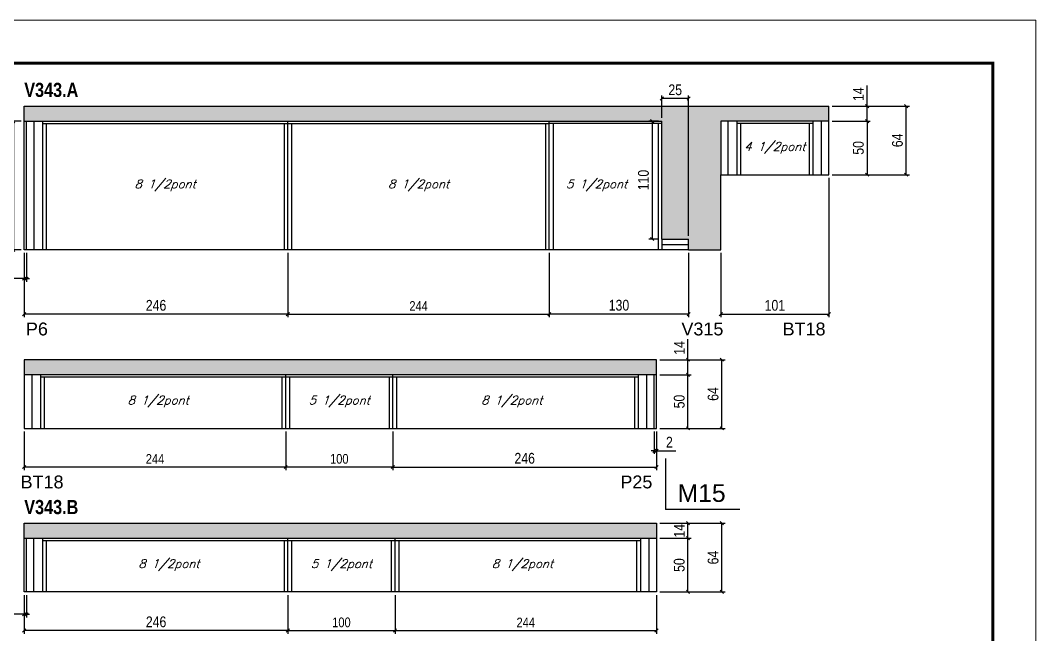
# Model space of a CAD drawing. Extents: x 2603 to 22413, y 1253 to 30260.
# Drawn here: x 15290 to 16238, y 21256 to 21829 of the extents above; entities that cross this region are included whole.
import ezdxf

# ---------------------------------------------------------------- set-up
doc = ezdxf.new("R2010")
doc.units = 0
doc.linetypes.add('DASHED', pattern=[0.75, 0.5, -0.25])
for name, color, linetype in [('5', 5, 'Continuous'), ('COTA', 241, 'Continuous'), ('NOMENCLATURA', 7, 'Continuous'), ('Painéis', 200, 'Continuous'), ('SARR_2.2x10', 60, 'Continuous'), ('SARR_2.2x7', 40, 'Continuous'), ('SARR_3.5x7', 81, 'Continuous'), ('texto', 7, 'Continuous')]:
    doc.layers.add(name, color=color, linetype=linetype)
doc.layers.add('Folhas', color=255, linetype='Continuous', lineweight=9)
doc.layers.add('SARRAFO DE PRESSAO', color=251, linetype='DASHED', lineweight=9)
doc.styles.add('COTA TECNICA', font='techl___.ttf', dxfattribs={"height": 10})
doc.styles.add('COTA TECNICA-50', font='techl___.ttf', dxfattribs={"height": 9})
doc.styles.add('Romans', font='romans.shx')
doc.styles.get("Standard").update_dxf_attribs({"font": 'arial.ttf'})
doc.styles.add('TECNICA', font='techb___.ttf', dxfattribs={"height": 10})
doc.dimstyles.new('COTA PAINEL-50', dxfattribs={"dimtxt": 9, "dimasz": 3, "dimexe": 3, "dimexo": 3, "dimgap": 3, "dimtad": 1, "dimdec": 1, "dimzin": 12, "dimdsep": 46, "dimtxsty": 'COTA TECNICA-50', "dimblk1": 'OBLIQUE', "dimblk2": 'OBLIQUE', "dimsah": 1, "dimcen": 0.9, "dimclrd": 4, "dimclre": 4, "dimclrt": 240, "dimadec": 1, "dimazin": 3, "dimtfac": 1, "dimtdec": 1, "dimtmove": 0, "dimatfit": 3, "dimfxl": 1, "dimtolj": 1, "dimtzin": 12, "dimarcsym": 0})
doc.dimstyles.new('PAINEL', dxfattribs={"dimtxt": 10, "dimasz": 3, "dimexe": 3, "dimexo": 3, "dimgap": 3, "dimtad": 1, "dimdec": 1, "dimzin": 12, "dimdsep": 46, "dimtxsty": 'COTA TECNICA', "dimblk1": 'OBLIQUE', "dimblk2": 'OBLIQUE', "dimsah": 1, "dimcen": 0.9, "dimclrd": 4, "dimclre": 4, "dimclrt": 240, "dimadec": 1, "dimazin": 3, "dimtfac": 1, "dimtdec": 1, "dimtmove": 0, "dimatfit": 3, "dimfxl": 1, "dimtolj": 1, "dimtzin": 12, "dimarcsym": 0})

# ---------------------------------------------------------------- blocks, each defined once
blk = doc.blocks.new('9999999999')
at = {"layer": 'Folhas'}
blk.add_lwpolyline([(98138.98, 34190.21), (99623.98, 34190.21), (99623.98, 35240.21), (98138.98, 35240.21)], close=True, dxfattribs=at)
at = {"layer": 'Folhas', "color": 30, "const_width": 3}
blk.add_lwpolyline([(98213.98, 34230.21), (99583.98, 34230.21), (99583.98, 35200.21), (98213.98, 35200.21)], close=True, dxfattribs=at)
blk = doc.blocks.new('_Oblique')
at = {"color": 0, "linetype": 'ByBlock', "lineweight": -2}
blk.add_line((-0.5, -0.5), (0.5, 0.5), dxfattribs=at)
blk = doc.blocks.new('*D61')
at = {"layer": 'COTA', "color": 4, "linetype": 'ByBlock', "lineweight": -2, "transparency": 16777216}
for p, q in [((15539.97, 21612.18), (15539.97, 21552.18)), ((15783.97, 21612.18), (15783.97, 21552.18)), ((15539.97, 21555.18), (15783.97, 21555.18))]:
    blk.add_line(p, q, dxfattribs=at)
at = {"layer": 'Defpoints', "color": 0, "linetype": 'ByBlock', "transparency": 16777216}
for p in [(15539.97, 21615.18), (15783.97, 21615.18), (15783.97, 21555.18)]:
    blk.add_point(p, dxfattribs=at)
at = {"layer": 'COTA', "color": 4, "linetype": 'ByBlock', "lineweight": -2, "transparency": 16777216, "xscale": 3, "yscale": 3, "zscale": 3, "rotation": 180}
blk.add_blockref('_Oblique', (15539.97, 21555.18), dxfattribs=at)
at = {"layer": 'COTA', "color": 4, "linetype": 'ByBlock', "lineweight": -2, "transparency": 16777216, "xscale": 3, "yscale": 3, "zscale": 3}
blk.add_blockref('_Oblique', (15783.97, 21555.18), dxfattribs=at)
at = {"layer": 'COTA', "color": 240, "linetype": 'ByBlock', "transparency": 16777216, "insert": (15661.97, 21562.74), "char_height": 9, "attachment_point": 5, "style": 'COTA TECNICA-50'}
blk.add_mtext('\\A1;244', dxfattribs=at)
blk = doc.blocks.new('*D782')
at = {"layer": 'COTA', "color": 4, "linetype": 'ByBlock', "lineweight": -2, "transparency": 16777216}
for p, q in [((15293.97, 21612.18), (15293.97, 21552.18)), ((15539.97, 21612.18), (15539.97, 21552.18)), ((15539.97, 21555.18), (15293.97, 21555.18))]:
    blk.add_line(p, q, dxfattribs=at)
at = {"layer": 'Defpoints', "color": 0, "linetype": 'ByBlock', "transparency": 16777216}
for p in [(15293.97, 21615.18), (15539.97, 21615.18), (15293.97, 21555.18)]:
    blk.add_point(p, dxfattribs=at)
at = {"layer": 'COTA', "color": 4, "linetype": 'ByBlock', "lineweight": -2, "transparency": 16777216, "xscale": 3, "yscale": 3, "zscale": 3, "rotation": 180}
blk.add_blockref('_Oblique', (15293.97, 21555.18), dxfattribs=at)
at = {"layer": 'COTA', "color": 4, "linetype": 'ByBlock', "lineweight": -2, "transparency": 16777216, "xscale": 3, "yscale": 3, "zscale": 3}
blk.add_blockref('_Oblique', (15539.97, 21555.18), dxfattribs=at)
at = {"layer": 'COTA', "color": 240, "linetype": 'ByBlock', "transparency": 16777216, "insert": (15416.97, 21563.28), "char_height": 10, "attachment_point": 5, "style": 'COTA TECNICA'}
blk.add_mtext('\\A1;246', dxfattribs=at)
blk = doc.blocks.new('*D783')
at = {"layer": 'COTA', "color": 4, "linetype": 'ByBlock', "lineweight": -2, "transparency": 16777216}
for p, q in [((15293.97, 21612.18), (15293.97, 21585.25)), ((15295.97, 21612.18), (15295.97, 21585.25)), ((15293.97, 21588.25), (15275.86, 21588.25)), ((15295.97, 21588.25), (15293.97, 21588.25)), ((15295.97, 21588.25), (15298.97, 21588.25))]:
    blk.add_line(p, q, dxfattribs=at)
at = {"layer": 'Defpoints', "color": 0, "linetype": 'ByBlock', "transparency": 16777216}
for p in [(15293.97, 21615.18), (15295.97, 21615.18), (15293.97, 21588.25)]:
    blk.add_point(p, dxfattribs=at)
at = {"layer": 'COTA', "color": 4, "linetype": 'ByBlock', "lineweight": -2, "transparency": 16777216, "xscale": 3, "yscale": 3, "zscale": 3}
blk.add_blockref('_Oblique', (15293.97, 21588.25), dxfattribs=at)
at = {"layer": 'COTA', "color": 4, "linetype": 'ByBlock', "lineweight": -2, "transparency": 16777216, "xscale": 3, "yscale": 3, "zscale": 3, "rotation": 180}
blk.add_blockref('_Oblique', (15295.97, 21588.25), dxfattribs=at)
at = {"layer": 'COTA', "color": 240, "linetype": 'ByBlock', "transparency": 16777216, "insert": (15281.92, 21596.25), "char_height": 10, "attachment_point": 5, "style": 'COTA TECNICA'}
blk.add_mtext('\\A1;2', dxfattribs=at)
blk = doc.blocks.new('*D784')
at = {"layer": 'COTA', "color": 4, "linetype": 'ByBlock', "lineweight": -2, "transparency": 16777216}
for p, q in [((15290.97, 21735.18), (15280.79, 21735.18)), ((15283.79, 21735.18), (15283.79, 21615.18)), ((15290.97, 21615.18), (15280.79, 21615.18))]:
    blk.add_line(p, q, dxfattribs=at)
at = {"layer": 'Defpoints', "color": 0, "linetype": 'ByBlock', "transparency": 16777216}
for p in [(15293.97, 21735.18), (15283.79, 21615.18), (15293.97, 21615.18)]:
    blk.add_point(p, dxfattribs=at)
at = {"layer": 'COTA', "color": 4, "linetype": 'ByBlock', "lineweight": -2, "transparency": 16777216, "xscale": 3, "yscale": 3, "zscale": 3}
for p, rotation in [((15283.79, 21735.18), 90), ((15283.79, 21615.18), 270)]:
    blk.add_blockref('_Oblique', p, dxfattribs=dict(at, rotation=rotation))
at = {"layer": 'COTA', "color": 240, "linetype": 'ByBlock', "transparency": 16777216, "insert": (15275.69, 21675.18), "char_height": 10, "attachment_point": 5, "rotation": 90, "style": 'COTA TECNICA'}
blk.add_mtext('\\A1;120', dxfattribs=at)
blk = doc.blocks.new('*D62')
at = {"layer": 'COTA', "color": 4, "linetype": 'ByBlock', "lineweight": -2, "transparency": 16777216}
for p, q in [((15783.97, 21612.18), (15783.97, 21552.18)), ((15913.97, 21612.18), (15913.97, 21552.18)), ((15913.97, 21555.18), (15783.97, 21555.18))]:
    blk.add_line(p, q, dxfattribs=at)
at = {"layer": 'Defpoints', "color": 0, "linetype": 'ByBlock', "transparency": 16777216}
for p in [(15783.97, 21615.18), (15913.97, 21615.18), (15783.97, 21555.18)]:
    blk.add_point(p, dxfattribs=at)
at = {"layer": 'COTA', "color": 4, "linetype": 'ByBlock', "lineweight": -2, "transparency": 16777216, "xscale": 3, "yscale": 3, "zscale": 3, "rotation": 180}
blk.add_blockref('_Oblique', (15783.97, 21555.18), dxfattribs=at)
at = {"layer": 'COTA', "color": 4, "linetype": 'ByBlock', "lineweight": -2, "transparency": 16777216, "xscale": 3, "yscale": 3, "zscale": 3}
blk.add_blockref('_Oblique', (15913.97, 21555.18), dxfattribs=at)
at = {"layer": 'COTA', "color": 240, "linetype": 'ByBlock', "transparency": 16777216, "insert": (15848.97, 21563.4), "char_height": 10, "attachment_point": 5, "style": 'COTA TECNICA'}
blk.add_mtext('\\A1;130', dxfattribs=at)
blk = doc.blocks.new('*D63')
at = {"layer": 'COTA', "color": 4, "linetype": 'ByBlock', "lineweight": -2, "transparency": 16777216}
for p, q in [((15888.97, 21738.18), (15888.97, 21759.19)), ((15913.97, 21628.18), (15913.97, 21759.19)), ((15913.97, 21756.19), (15888.97, 21756.19))]:
    blk.add_line(p, q, dxfattribs=at)
at = {"layer": 'Defpoints', "color": 0, "linetype": 'ByBlock', "transparency": 16777216}
for p in [(15888.97, 21756.19), (15888.97, 21735.18), (15913.97, 21625.18)]:
    blk.add_point(p, dxfattribs=at)
at = {"layer": 'COTA', "color": 4, "linetype": 'ByBlock', "lineweight": -2, "transparency": 16777216, "xscale": 3, "yscale": 3, "zscale": 3, "rotation": 180}
blk.add_blockref('_Oblique', (15888.97, 21756.19), dxfattribs=at)
at = {"layer": 'COTA', "color": 4, "linetype": 'ByBlock', "lineweight": -2, "transparency": 16777216, "xscale": 3, "yscale": 3, "zscale": 3}
blk.add_blockref('_Oblique', (15913.97, 21756.19), dxfattribs=at)
at = {"layer": 'COTA', "color": 240, "linetype": 'ByBlock', "transparency": 16777216, "insert": (15901.47, 21764.3), "char_height": 10, "attachment_point": 5, "style": 'COTA TECNICA'}
blk.add_mtext('\\A1;25', dxfattribs=at)
blk = doc.blocks.new('*D785')
at = {"layer": 'COTA', "color": 4, "linetype": 'ByBlock', "lineweight": -2, "transparency": 16777216}
for p, q in [((16044.97, 21682.18), (16044.97, 21552.18)), ((15943.97, 21612.18), (15943.97, 21552.18)), ((15943.97, 21555.18), (16044.97, 21555.18))]:
    blk.add_line(p, q, dxfattribs=at)
at = {"layer": 'Defpoints', "color": 0, "linetype": 'ByBlock', "transparency": 16777216}
for p in [(16044.97, 21685.18), (15943.97, 21615.18), (16044.97, 21555.18)]:
    blk.add_point(p, dxfattribs=at)
at = {"layer": 'COTA', "color": 4, "linetype": 'ByBlock', "lineweight": -2, "transparency": 16777216, "xscale": 3, "yscale": 3, "zscale": 3, "rotation": 180}
blk.add_blockref('_Oblique', (15943.97, 21555.18), dxfattribs=at)
at = {"layer": 'COTA', "color": 4, "linetype": 'ByBlock', "lineweight": -2, "transparency": 16777216, "xscale": 3, "yscale": 3, "zscale": 3}
blk.add_blockref('_Oblique', (16044.97, 21555.18), dxfattribs=at)
at = {"layer": 'COTA', "color": 240, "linetype": 'ByBlock', "transparency": 16777216, "insert": (15994.47, 21563.28), "char_height": 10, "attachment_point": 5, "style": 'COTA TECNICA'}
blk.add_mtext('\\A1;101', dxfattribs=at)
blk = doc.blocks.new('*D786')
at = {"layer": 'COTA', "color": 4, "linetype": 'ByBlock', "lineweight": -2, "transparency": 16777216}
for p, q in [((15885.97, 21735.18), (15876.95, 21735.18)), ((15879.95, 21735.18), (15879.95, 21625.18)), ((15885.97, 21625.18), (15876.95, 21625.18))]:
    blk.add_line(p, q, dxfattribs=at)
at = {"layer": 'Defpoints', "color": 0, "linetype": 'ByBlock', "transparency": 16777216}
for p in [(15888.97, 21735.18), (15879.95, 21625.18), (15888.97, 21625.18)]:
    blk.add_point(p, dxfattribs=at)
at = {"layer": 'COTA', "color": 4, "linetype": 'ByBlock', "lineweight": -2, "transparency": 16777216, "xscale": 3, "yscale": 3, "zscale": 3}
for p, rotation in [((15879.95, 21735.18), 90), ((15879.95, 21625.18), 270)]:
    blk.add_blockref('_Oblique', p, dxfattribs=dict(at, rotation=rotation))
at = {"layer": 'COTA', "color": 240, "linetype": 'ByBlock', "transparency": 16777216, "insert": (15871.85, 21680.18), "char_height": 10, "attachment_point": 5, "rotation": 90, "style": 'COTA TECNICA'}
blk.add_mtext('\\A1;110', dxfattribs=at)
blk = doc.blocks.new('*D787')
at = {"layer": 'COTA', "color": 4, "linetype": 'ByBlock', "lineweight": -2, "transparency": 16777216}
for p, q in [((16047.97, 21735.18), (16083.54, 21735.18)), ((16080.54, 21735.18), (16080.54, 21685.18)), ((16047.97, 21685.18), (16083.54, 21685.18))]:
    blk.add_line(p, q, dxfattribs=at)
at = {"layer": 'Defpoints', "color": 0, "linetype": 'ByBlock', "transparency": 16777216}
for p in [(16044.97, 21735.18), (16044.97, 21685.18), (16080.54, 21685.18)]:
    blk.add_point(p, dxfattribs=at)
at = {"layer": 'COTA', "color": 4, "linetype": 'ByBlock', "lineweight": -2, "transparency": 16777216, "xscale": 3, "yscale": 3, "zscale": 3}
for p, rotation in [((16080.54, 21735.18), 90), ((16080.54, 21685.18), 270)]:
    blk.add_blockref('_Oblique', p, dxfattribs=dict(at, rotation=rotation))
at = {"layer": 'COTA', "color": 240, "linetype": 'ByBlock', "transparency": 16777216, "insert": (16072.43, 21710.18), "char_height": 10, "attachment_point": 5, "rotation": 90, "style": 'COTA TECNICA'}
blk.add_mtext('\\A1;50', dxfattribs=at)
blk = doc.blocks.new('*D788')
at = {"layer": 'COTA', "color": 4, "linetype": 'ByBlock', "lineweight": -2, "transparency": 16777216}
for p, q in [((16080.54, 21749.18), (16080.54, 21768.29)), ((16047.97, 21749.18), (16083.54, 21749.18)), ((16080.54, 21735.18), (16080.54, 21749.18)), ((16047.97, 21735.18), (16083.54, 21735.18))]:
    blk.add_line(p, q, dxfattribs=at)
at = {"layer": 'Defpoints', "color": 0, "linetype": 'ByBlock', "transparency": 16777216}
for p in [(16044.97, 21749.18), (16080.54, 21749.18), (16044.97, 21735.18)]:
    blk.add_point(p, dxfattribs=at)
at = {"layer": 'COTA', "color": 4, "linetype": 'ByBlock', "lineweight": -2, "transparency": 16777216, "xscale": 3, "yscale": 3, "zscale": 3}
for p, rotation in [((16080.54, 21749.18), 90), ((16080.54, 21735.18), 270)]:
    blk.add_blockref('_Oblique', p, dxfattribs=dict(at, rotation=rotation))
at = {"layer": 'COTA', "color": 240, "linetype": 'ByBlock', "transparency": 16777216, "insert": (16072.46, 21760.24), "char_height": 10, "attachment_point": 5, "rotation": 90, "style": 'COTA TECNICA'}
blk.add_mtext('\\A1;14', dxfattribs=at)
blk = doc.blocks.new('*D789')
at = {"layer": 'COTA', "color": 4, "linetype": 'ByBlock', "lineweight": -2, "transparency": 16777216}
for p, q in [((16047.97, 21749.18), (16119.98, 21749.18)), ((16116.98, 21685.18), (16116.98, 21749.18)), ((16047.97, 21685.18), (16119.98, 21685.18))]:
    blk.add_line(p, q, dxfattribs=at)
at = {"layer": 'Defpoints', "color": 0, "linetype": 'ByBlock', "transparency": 16777216}
for p in [(16044.97, 21749.18), (16116.98, 21749.18), (16044.97, 21685.18)]:
    blk.add_point(p, dxfattribs=at)
at = {"layer": 'COTA', "color": 4, "linetype": 'ByBlock', "lineweight": -2, "transparency": 16777216, "xscale": 3, "yscale": 3, "zscale": 3}
for p, rotation in [((16116.98, 21749.18), 90), ((16116.98, 21685.18), 270)]:
    blk.add_blockref('_Oblique', p, dxfattribs=dict(at, rotation=rotation))
at = {"layer": 'COTA', "color": 240, "linetype": 'ByBlock', "transparency": 16777216, "insert": (16108.87, 21717.18), "char_height": 10, "attachment_point": 5, "rotation": 90, "style": 'COTA TECNICA'}
blk.add_mtext('\\A1;64', dxfattribs=at)
blk = doc.blocks.new('*D64')
at = {"layer": 'COTA', "color": 4, "linetype": 'ByBlock', "lineweight": -2, "transparency": 16777216}
for p, q in [((15537.97, 21445.62), (15537.97, 21409.53)), ((15637.97, 21445.62), (15637.97, 21409.53)), ((15637.97, 21412.53), (15537.97, 21412.53))]:
    blk.add_line(p, q, dxfattribs=at)
at = {"layer": 'Defpoints', "color": 0, "linetype": 'ByBlock', "transparency": 16777216}
for p in [(15537.97, 21448.62), (15637.97, 21448.62), (15537.97, 21412.53)]:
    blk.add_point(p, dxfattribs=at)
at = {"layer": 'COTA', "color": 4, "linetype": 'ByBlock', "lineweight": -2, "transparency": 16777216, "xscale": 3, "yscale": 3, "zscale": 3, "rotation": 180}
blk.add_blockref('_Oblique', (15537.97, 21412.53), dxfattribs=at)
at = {"layer": 'COTA', "color": 4, "linetype": 'ByBlock', "lineweight": -2, "transparency": 16777216, "xscale": 3, "yscale": 3, "zscale": 3}
blk.add_blockref('_Oblique', (15637.97, 21412.53), dxfattribs=at)
at = {"layer": 'COTA', "color": 240, "linetype": 'ByBlock', "transparency": 16777216, "insert": (15587.97, 21420.12), "char_height": 9, "attachment_point": 5, "style": 'COTA TECNICA-50'}
blk.add_mtext('\\A1;100', dxfattribs=at)
blk = doc.blocks.new('*D790')
at = {"layer": 'COTA', "color": 4, "linetype": 'ByBlock', "lineweight": -2, "transparency": 16777216}
for p, q in [((15293.97, 21445.62), (15293.97, 21409.53)), ((15537.97, 21445.62), (15537.97, 21409.53)), ((15537.97, 21412.53), (15293.97, 21412.53))]:
    blk.add_line(p, q, dxfattribs=at)
at = {"layer": 'Defpoints', "color": 0, "linetype": 'ByBlock', "transparency": 16777216}
for p in [(15293.97, 21448.62), (15537.97, 21448.62), (15293.97, 21412.53)]:
    blk.add_point(p, dxfattribs=at)
at = {"layer": 'COTA', "color": 4, "linetype": 'ByBlock', "lineweight": -2, "transparency": 16777216, "xscale": 3, "yscale": 3, "zscale": 3, "rotation": 180}
blk.add_blockref('_Oblique', (15293.97, 21412.53), dxfattribs=at)
at = {"layer": 'COTA', "color": 4, "linetype": 'ByBlock', "lineweight": -2, "transparency": 16777216, "xscale": 3, "yscale": 3, "zscale": 3}
blk.add_blockref('_Oblique', (15537.97, 21412.53), dxfattribs=at)
at = {"layer": 'COTA', "color": 240, "linetype": 'ByBlock', "transparency": 16777216, "insert": (15415.97, 21420.1), "char_height": 9, "attachment_point": 5, "style": 'COTA TECNICA-50'}
blk.add_mtext('\\A1;244', dxfattribs=at)
blk = doc.blocks.new('*D761')
at = {"layer": 'COTA', "color": 4, "linetype": 'ByBlock', "lineweight": -2, "transparency": 16777216}
for p, q in [((15637.97, 21445.62), (15637.97, 21409.53)), ((15883.97, 21445.62), (15883.97, 21409.53)), ((15637.97, 21412.53), (15883.97, 21412.53))]:
    blk.add_line(p, q, dxfattribs=at)
at = {"layer": 'Defpoints', "color": 0, "linetype": 'ByBlock', "transparency": 16777216}
for p in [(15637.97, 21448.62), (15883.97, 21448.62), (15883.97, 21412.53)]:
    blk.add_point(p, dxfattribs=at)
at = {"layer": 'COTA', "color": 4, "linetype": 'ByBlock', "lineweight": -2, "transparency": 16777216, "xscale": 3, "yscale": 3, "zscale": 3, "rotation": 180}
blk.add_blockref('_Oblique', (15637.97, 21412.53), dxfattribs=at)
at = {"layer": 'COTA', "color": 4, "linetype": 'ByBlock', "lineweight": -2, "transparency": 16777216, "xscale": 3, "yscale": 3, "zscale": 3}
blk.add_blockref('_Oblique', (15883.97, 21412.53), dxfattribs=at)
at = {"layer": 'COTA', "color": 240, "linetype": 'ByBlock', "transparency": 16777216, "insert": (15760.97, 21420.63), "char_height": 10, "attachment_point": 5, "style": 'COTA TECNICA'}
blk.add_mtext('\\A1;246', dxfattribs=at)
blk = doc.blocks.new('*D762')
at = {"layer": 'COTA', "color": 4, "linetype": 'ByBlock', "lineweight": -2, "transparency": 16777216}
for p, q in [((15886.97, 21512.62), (15947.95, 21512.62)), ((15944.95, 21448.62), (15944.95, 21512.62)), ((15886.97, 21448.62), (15947.95, 21448.62))]:
    blk.add_line(p, q, dxfattribs=at)
at = {"layer": 'Defpoints', "color": 0, "linetype": 'ByBlock', "transparency": 16777216}
for p in [(15883.97, 21512.62), (15944.95, 21512.62), (15883.97, 21448.62)]:
    blk.add_point(p, dxfattribs=at)
at = {"layer": 'COTA', "color": 4, "linetype": 'ByBlock', "lineweight": -2, "transparency": 16777216, "xscale": 3, "yscale": 3, "zscale": 3}
for p, rotation in [((15944.95, 21512.62), 90), ((15944.95, 21448.62), 270)]:
    blk.add_blockref('_Oblique', p, dxfattribs=dict(at, rotation=rotation))
at = {"layer": 'COTA', "color": 240, "linetype": 'ByBlock', "transparency": 16777216, "insert": (15936.85, 21480.62), "char_height": 10, "attachment_point": 5, "rotation": 90, "style": 'COTA TECNICA'}
blk.add_mtext('\\A1;64', dxfattribs=at)
blk = doc.blocks.new('*D763')
at = {"layer": 'COTA', "color": 4, "linetype": 'ByBlock', "lineweight": -2, "transparency": 16777216}
for p, q in [((15886.97, 21498.62), (15916.36, 21498.62)), ((15913.36, 21448.62), (15913.36, 21498.62)), ((15886.97, 21448.62), (15916.36, 21448.62))]:
    blk.add_line(p, q, dxfattribs=at)
at = {"layer": 'Defpoints', "color": 0, "linetype": 'ByBlock', "transparency": 16777216}
for p in [(15883.97, 21498.62), (15913.36, 21498.62), (15883.97, 21448.62)]:
    blk.add_point(p, dxfattribs=at)
at = {"layer": 'COTA', "color": 4, "linetype": 'ByBlock', "lineweight": -2, "transparency": 16777216, "xscale": 3, "yscale": 3, "zscale": 3}
for p, rotation in [((15913.36, 21498.62), 90), ((15913.36, 21448.62), 270)]:
    blk.add_blockref('_Oblique', p, dxfattribs=dict(at, rotation=rotation))
at = {"layer": 'COTA', "color": 240, "linetype": 'ByBlock', "transparency": 16777216, "insert": (15905.25, 21473.62), "char_height": 10, "attachment_point": 5, "rotation": 90, "style": 'COTA TECNICA'}
blk.add_mtext('\\A1;50', dxfattribs=at)
blk = doc.blocks.new('*D764')
at = {"layer": 'COTA', "color": 4, "linetype": 'ByBlock', "lineweight": -2, "transparency": 16777216}
for p, q in [((15913.36, 21512.62), (15913.36, 21531.73)), ((15886.97, 21512.62), (15916.36, 21512.62)), ((15913.36, 21498.62), (15913.36, 21512.62)), ((15886.97, 21498.62), (15916.36, 21498.62))]:
    blk.add_line(p, q, dxfattribs=at)
at = {"layer": 'Defpoints', "color": 0, "linetype": 'ByBlock', "transparency": 16777216}
for p in [(15883.97, 21512.62), (15913.36, 21512.62), (15883.97, 21498.62)]:
    blk.add_point(p, dxfattribs=at)
at = {"layer": 'COTA', "color": 4, "linetype": 'ByBlock', "lineweight": -2, "transparency": 16777216, "xscale": 3, "yscale": 3, "zscale": 3}
for p, rotation in [((15913.36, 21512.62), 90), ((15913.36, 21498.62), 270)]:
    blk.add_blockref('_Oblique', p, dxfattribs=dict(at, rotation=rotation))
at = {"layer": 'COTA', "color": 240, "linetype": 'ByBlock', "transparency": 16777216, "insert": (15905.29, 21523.68), "char_height": 10, "attachment_point": 5, "rotation": 90, "style": 'COTA TECNICA'}
blk.add_mtext('\\A1;14', dxfattribs=at)
blk = doc.blocks.new('*D765')
at = {"layer": 'COTA', "color": 4, "linetype": 'ByBlock', "lineweight": -2, "transparency": 16777216}
for p, q in [((15881.97, 21445.62), (15881.97, 21424.71)), ((15883.97, 21445.62), (15883.97, 21424.71)), ((15881.97, 21427.71), (15878.97, 21427.71)), ((15881.97, 21427.71), (15883.97, 21427.71)), ((15883.97, 21427.71), (15902.08, 21427.71))]:
    blk.add_line(p, q, dxfattribs=at)
at = {"layer": 'Defpoints', "color": 0, "linetype": 'ByBlock', "transparency": 16777216}
for p in [(15881.97, 21448.62), (15883.97, 21448.62), (15883.97, 21427.71)]:
    blk.add_point(p, dxfattribs=at)
at = {"layer": 'COTA', "color": 4, "linetype": 'ByBlock', "lineweight": -2, "transparency": 16777216, "xscale": 3, "yscale": 3, "zscale": 3}
blk.add_blockref('_Oblique', (15881.97, 21427.71), dxfattribs=at)
at = {"layer": 'COTA', "color": 4, "linetype": 'ByBlock', "lineweight": -2, "transparency": 16777216, "xscale": 3, "yscale": 3, "zscale": 3, "rotation": 180}
blk.add_blockref('_Oblique', (15883.97, 21427.71), dxfattribs=at)
at = {"layer": 'COTA', "color": 240, "linetype": 'ByBlock', "transparency": 16777216, "insert": (15896.03, 21435.71), "char_height": 10, "attachment_point": 5, "style": 'COTA TECNICA'}
blk.add_mtext('\\A1;2', dxfattribs=at)
blk = doc.blocks.new('*D50')
at = {"layer": 'COTA', "color": 4, "linetype": 'ByBlock', "lineweight": -2, "transparency": 16777216}
for p, q in [((15539.97, 21293.09), (15539.97, 21257)), ((15639.97, 21293.09), (15639.97, 21257)), ((15539.97, 21260), (15639.97, 21260))]:
    blk.add_line(p, q, dxfattribs=at)
at = {"layer": 'Defpoints', "color": 0, "linetype": 'ByBlock', "transparency": 16777216}
for p in [(15539.97, 21296.09), (15639.97, 21296.09), (15639.97, 21260)]:
    blk.add_point(p, dxfattribs=at)
at = {"layer": 'COTA', "color": 4, "linetype": 'ByBlock', "lineweight": -2, "transparency": 16777216, "xscale": 3, "yscale": 3, "zscale": 3, "rotation": 180}
blk.add_blockref('_Oblique', (15539.97, 21260), dxfattribs=at)
at = {"layer": 'COTA', "color": 4, "linetype": 'ByBlock', "lineweight": -2, "transparency": 16777216, "xscale": 3, "yscale": 3, "zscale": 3}
blk.add_blockref('_Oblique', (15639.97, 21260), dxfattribs=at)
at = {"layer": 'COTA', "color": 240, "linetype": 'ByBlock', "transparency": 16777216, "insert": (15589.97, 21267.59), "char_height": 9, "attachment_point": 5, "style": 'COTA TECNICA-50'}
blk.add_mtext('\\A1;100', dxfattribs=at)
blk = doc.blocks.new('*D766')
at = {"layer": 'COTA', "color": 4, "linetype": 'ByBlock', "lineweight": -2, "transparency": 16777216}
for p, q in [((15639.97, 21293.09), (15639.97, 21257)), ((15883.97, 21293.09), (15883.97, 21257)), ((15639.97, 21260), (15883.97, 21260))]:
    blk.add_line(p, q, dxfattribs=at)
at = {"layer": 'Defpoints', "color": 0, "linetype": 'ByBlock', "transparency": 16777216}
for p in [(15639.97, 21296.09), (15883.97, 21296.09), (15883.97, 21260)]:
    blk.add_point(p, dxfattribs=at)
at = {"layer": 'COTA', "color": 4, "linetype": 'ByBlock', "lineweight": -2, "transparency": 16777216, "xscale": 3, "yscale": 3, "zscale": 3, "rotation": 180}
blk.add_blockref('_Oblique', (15639.97, 21260), dxfattribs=at)
at = {"layer": 'COTA', "color": 4, "linetype": 'ByBlock', "lineweight": -2, "transparency": 16777216, "xscale": 3, "yscale": 3, "zscale": 3}
blk.add_blockref('_Oblique', (15883.97, 21260), dxfattribs=at)
at = {"layer": 'COTA', "color": 240, "linetype": 'ByBlock', "transparency": 16777216, "insert": (15761.97, 21267.57), "char_height": 9, "attachment_point": 5, "style": 'COTA TECNICA-50'}
blk.add_mtext('\\A1;244', dxfattribs=at)
blk = doc.blocks.new('*D767')
at = {"layer": 'COTA', "color": 4, "linetype": 'ByBlock', "lineweight": -2, "transparency": 16777216}
for p, q in [((15293.97, 21293.09), (15293.97, 21257)), ((15539.97, 21293.09), (15539.97, 21257)), ((15539.97, 21260), (15293.97, 21260))]:
    blk.add_line(p, q, dxfattribs=at)
at = {"layer": 'Defpoints', "color": 0, "linetype": 'ByBlock', "transparency": 16777216}
for p in [(15293.97, 21296.09), (15539.97, 21296.09), (15293.97, 21260)]:
    blk.add_point(p, dxfattribs=at)
at = {"layer": 'COTA', "color": 4, "linetype": 'ByBlock', "lineweight": -2, "transparency": 16777216, "xscale": 3, "yscale": 3, "zscale": 3, "rotation": 180}
blk.add_blockref('_Oblique', (15293.97, 21260), dxfattribs=at)
at = {"layer": 'COTA', "color": 4, "linetype": 'ByBlock', "lineweight": -2, "transparency": 16777216, "xscale": 3, "yscale": 3, "zscale": 3}
blk.add_blockref('_Oblique', (15539.97, 21260), dxfattribs=at)
at = {"layer": 'COTA', "color": 240, "linetype": 'ByBlock', "transparency": 16777216, "insert": (15416.97, 21268.1), "char_height": 10, "attachment_point": 5, "style": 'COTA TECNICA'}
blk.add_mtext('\\A1;246', dxfattribs=at)
blk = doc.blocks.new('*D768')
at = {"layer": 'COTA', "color": 4, "linetype": 'ByBlock', "lineweight": -2, "transparency": 16777216}
for p, q in [((15293.97, 21293.09), (15293.97, 21272.19)), ((15295.97, 21293.09), (15295.97, 21272.19)), ((15293.97, 21275.19), (15275.86, 21275.19)), ((15295.97, 21275.19), (15293.97, 21275.19)), ((15295.97, 21275.19), (15298.97, 21275.19))]:
    blk.add_line(p, q, dxfattribs=at)
at = {"layer": 'Defpoints', "color": 0, "linetype": 'ByBlock', "transparency": 16777216}
for p in [(15293.97, 21296.09), (15295.97, 21296.09), (15293.97, 21275.19)]:
    blk.add_point(p, dxfattribs=at)
at = {"layer": 'COTA', "color": 4, "linetype": 'ByBlock', "lineweight": -2, "transparency": 16777216, "xscale": 3, "yscale": 3, "zscale": 3}
blk.add_blockref('_Oblique', (15293.97, 21275.19), dxfattribs=at)
at = {"layer": 'COTA', "color": 4, "linetype": 'ByBlock', "lineweight": -2, "transparency": 16777216, "xscale": 3, "yscale": 3, "zscale": 3, "rotation": 180}
blk.add_blockref('_Oblique', (15295.97, 21275.19), dxfattribs=at)
at = {"layer": 'COTA', "color": 240, "linetype": 'ByBlock', "transparency": 16777216, "insert": (15281.92, 21283.19), "char_height": 10, "attachment_point": 5, "style": 'COTA TECNICA'}
blk.add_mtext('\\A1;2', dxfattribs=at)
blk = doc.blocks.new('*D51')
at = {"layer": 'COTA', "color": 4, "linetype": 'ByBlock', "lineweight": -2, "transparency": 16777216}
for p, q in [((15886.97, 21360.09), (15947.95, 21360.09)), ((15944.95, 21296.09), (15944.95, 21360.09)), ((15886.97, 21296.09), (15947.95, 21296.09))]:
    blk.add_line(p, q, dxfattribs=at)
at = {"layer": 'Defpoints', "color": 0, "linetype": 'ByBlock', "transparency": 16777216}
for p in [(15883.97, 21360.09), (15944.95, 21360.09), (15883.97, 21296.09)]:
    blk.add_point(p, dxfattribs=at)
at = {"layer": 'COTA', "color": 4, "linetype": 'ByBlock', "lineweight": -2, "transparency": 16777216, "xscale": 3, "yscale": 3, "zscale": 3}
for p, rotation in [((15944.95, 21360.09), 90), ((15944.95, 21296.09), 270)]:
    blk.add_blockref('_Oblique', p, dxfattribs=dict(at, rotation=rotation))
at = {"layer": 'COTA', "color": 240, "linetype": 'ByBlock', "transparency": 16777216, "insert": (15936.85, 21328.09), "char_height": 10, "attachment_point": 5, "rotation": 90, "style": 'COTA TECNICA'}
blk.add_mtext('\\A1;64', dxfattribs=at)
blk = doc.blocks.new('*D52')
at = {"layer": 'COTA', "color": 4, "linetype": 'ByBlock', "lineweight": -2, "transparency": 16777216}
for p, q in [((15886.97, 21346.09), (15916.36, 21346.09)), ((15913.36, 21296.09), (15913.36, 21346.09)), ((15886.97, 21296.09), (15916.36, 21296.09))]:
    blk.add_line(p, q, dxfattribs=at)
at = {"layer": 'Defpoints', "color": 0, "linetype": 'ByBlock', "transparency": 16777216}
for p in [(15883.97, 21346.09), (15913.36, 21346.09), (15883.97, 21296.09)]:
    blk.add_point(p, dxfattribs=at)
at = {"layer": 'COTA', "color": 4, "linetype": 'ByBlock', "lineweight": -2, "transparency": 16777216, "xscale": 3, "yscale": 3, "zscale": 3}
for p, rotation in [((15913.36, 21346.09), 90), ((15913.36, 21296.09), 270)]:
    blk.add_blockref('_Oblique', p, dxfattribs=dict(at, rotation=rotation))
at = {"layer": 'COTA', "color": 240, "linetype": 'ByBlock', "transparency": 16777216, "insert": (15905.25, 21321.09), "char_height": 10, "attachment_point": 5, "rotation": 90, "style": 'COTA TECNICA'}
blk.add_mtext('\\A1;50', dxfattribs=at)
blk = doc.blocks.new('*D53')
at = {"layer": 'COTA', "color": 4, "linetype": 'ByBlock', "lineweight": -2, "transparency": 16777216}
for p, q in [((15886.97, 21360.09), (15916.36, 21360.09)), ((15913.36, 21346.09), (15913.36, 21360.09)), ((15886.97, 21346.09), (15916.36, 21346.09))]:
    blk.add_line(p, q, dxfattribs=at)
at = {"layer": 'Defpoints', "color": 0, "linetype": 'ByBlock', "transparency": 16777216}
for p in [(15883.97, 21360.09), (15913.36, 21360.09), (15883.97, 21346.09)]:
    blk.add_point(p, dxfattribs=at)
at = {"layer": 'COTA', "color": 4, "linetype": 'ByBlock', "lineweight": -2, "transparency": 16777216, "xscale": 3, "yscale": 3, "zscale": 3}
for p, rotation in [((15913.36, 21360.09), 90), ((15913.36, 21346.09), 270)]:
    blk.add_blockref('_Oblique', p, dxfattribs=dict(at, rotation=rotation))
at = {"layer": 'COTA', "color": 240, "linetype": 'ByBlock', "transparency": 16777216, "insert": (15905.29, 21353.09), "char_height": 10, "attachment_point": 5, "rotation": 90, "style": 'COTA TECNICA'}
blk.add_mtext('\\A1;14', dxfattribs=at)

msp = doc.modelspace()

# ---------------------------------------------------------------- hatches: boundary and pattern name
at = {"layer": 'COTA', "linetype": 'ByBlock'}
h = msp.add_hatch(dxfattribs=at)
h.set_pattern_fill('AR-CONC', color=256, scale=0.03)
h.set_pattern_definition([(50, (-115866.6203, -5371.0305), (5.46554007, -0.47817257), [0.5715, -6.2865]), (355, (-115866.62, -5371.0305), (-1.05730264, 5.73170536), [0.4572, -5.02921753]), (100.4514447, (-115866.165, -5371.0704), (4.40823741, 5.25353256), [0.48570026, -5.34270734]), (46.1842, (-115866.62, -5369.5065), (8.13237123, -1.26126984), [0.85725, -9.42975]), (96.6355576, (-115865.9426, -5369.612), (7.122124, 7.42278374), [0.7285507, -8.01406824]), (351.184151, (-115866.62, -5369.5065), (7.122124, 7.42278374), [0.685799, -7.54379196]), (21, (-115865.8583, -5369.8875), (4.54843174, -3.06795595), [0.5715, -6.2865]), (326, (-115865.858, -5369.8875), (1.85406085, 5.52563898), [0.4572, -5.0292]), (71.451445, (-115865.479, -5370.143), (6.40249258, 2.45768307), [0.48570026, -5.34269813]), (37.5, (-115866.6203, -5371.0305), (0.092658098, 2.536651166), [0, -4.96824, 0, -5.1054, 0, -5.04825]), (7.5, (-115866.6203, -5371.0305), (2.004589875, 3.005417245), [0, -2.91084, 0, -4.85394, 0, -1.92405]), (327.5, (-115868.3195, -5371.0305), (4.067717855, -0.17186232), [0, -1.905, 0, -5.9436, 0, -7.8867]), (317.5, (-115869.0815, -5371.0305), (4.44387544, 0.76279473), [0, -2.4765, 0, -3.94716, 0, -5.6007])])
h.paths.add_polyline_path([(15943.97, 21735.18), (16044.97, 21735.18), (16044.97, 21749.18), (15293.97, 21749.18), (15293.97, 21735.18), (15888.97, 21735.18), (15888.97, 21625.18), (15913.97, 21625.18), (15913.97, 21615.18), (15943.97, 21615.18), (15943.97, 21685.18)])
h = msp.add_hatch(dxfattribs=at)
h.set_pattern_fill('AR-CONC', color=256, scale=0.03)
h.set_pattern_definition([(50, (-115901.5564, -7584.6867), (5.46554007, -0.47817257), [0.5715, -6.2865]), (355, (-115901.5564, -7584.6867), (-1.05730264, 5.73170536), [0.4572, -5.02921753]), (100.4514447, (-115901.101, -7584.7266), (4.40823741, 5.25353256), [0.48570026, -5.34270734]), (46.1842, (-115901.5564, -7583.163), (8.13237123, -1.26126984), [0.85725, -9.42975]), (96.6355576, (-115900.879, -7583.268), (7.122124, 7.42278374), [0.7285507, -8.01406824]), (351.184151, (-115901.5564, -7583.163), (7.122124, 7.42278374), [0.685799, -7.54379196]), (21, (-115900.7944, -7583.5437), (4.54843174, -3.06795595), [0.5715, -6.2865]), (326, (-115900.7944, -7583.5437), (1.85406085, 5.52563898), [0.4572, -5.0292]), (71.451445, (-115900.4154, -7583.7994), (6.40249258, 2.45768307), [0.48570026, -5.34269813]), (37.5, (-115901.5564, -7584.6867), (0.092658098, 2.536651166), [0, -4.96824, 0, -5.1054, 0, -5.04825]), (7.5, (-115901.5564, -7584.6867), (2.004589875, 3.005417245), [0, -2.91084, 0, -4.85394, 0, -1.92405]), (327.5, (-115903.2557, -7584.6867), (4.067717855, -0.17186232), [0, -1.905, 0, -5.9436, 0, -7.8867]), (317.5, (-115904.0177, -7584.6867), (4.44387544, 0.76279473), [0, -2.4765, 0, -3.94716, 0, -5.6007])])
h.paths.add_polyline_path([(15293.97, 21512.62), (15293.97, 21498.62), (15883.97, 21498.62), (15883.97, 21512.62)])
h = msp.add_hatch(dxfattribs=at)
h.set_pattern_fill('AR-CONC', color=256, scale=0.03)
h.set_pattern_definition([(50, (-115901.5564, -7737.215), (5.46554007, -0.47817257), [0.5715, -6.2865]), (355, (-115901.5564, -7737.215), (-1.05730264, 5.73170536), [0.4572, -5.02921753]), (100.4514447, (-115901.101, -7737.255), (4.40823741, 5.25353256), [0.48570026, -5.34270734]), (46.1842, (-115901.5564, -7735.691), (8.13237123, -1.26126984), [0.85725, -9.42975]), (96.6355576, (-115900.879, -7735.796), (7.122124, 7.42278374), [0.7285507, -8.01406824]), (351.184151, (-115901.5564, -7735.691), (7.122124, 7.42278374), [0.685799, -7.54379196]), (21, (-115900.7944, -7736.072), (4.54843174, -3.06795595), [0.5715, -6.2865]), (326, (-115900.7944, -7736.072), (1.85406085, 5.52563898), [0.4572, -5.0292]), (71.451445, (-115900.4154, -7736.328), (6.40249258, 2.45768307), [0.48570026, -5.34269813]), (37.5, (-115901.5564, -7737.2152), (0.092658098, 2.536651166), [0, -4.96824, 0, -5.1054, 0, -5.04825]), (7.5, (-115901.5564, -7737.2152), (2.004589875, 3.005417245), [0, -2.91084, 0, -4.85394, 0, -1.92405]), (327.5, (-115903.2557, -7737.2152), (4.067717855, -0.17186232), [0, -1.905, 0, -5.9436, 0, -7.8867]), (317.5, (-115904.0177, -7737.215), (4.44387544, 0.76279473), [0, -2.4765, 0, -3.94716, 0, -5.6007])])
h.paths.add_polyline_path([(15293.97, 21360.09), (15293.97, 21346.09), (15883.97, 21346.09), (15883.97, 21360.09)])

# ---------------------------------------------------------------- linework, layer by layer
for p, q in [((15293.97, 21735.18), (15293.97, 21749.18)), ((15293.97, 21749.18), (16044.97, 21749.18)), ((16044.97, 21735.18), (16044.97, 21749.18)), ((15958.97, 21735.18), (15958.97, 21685.18)), ((16029.97, 21735.18), (16029.97, 21685.18)), ((15943.97, 21615.18), (15943.97, 21685.18)), ((15888.97, 21625.18), (15888.97, 21615.18)), ((15913.97, 21615.18), (15943.97, 21615.18)), ((15883.97, 21512.62), (15293.97, 21512.62)), ((15293.97, 21512.62), (15293.97, 21498.62)), ((15883.97, 21498.62), (15883.97, 21512.62)), ((15866.97, 21498.62), (15866.97, 21448.62)), ((15293.97, 21360.09), (15883.97, 21360.09)), ((15293.97, 21346.09), (15293.97, 21360.09)), ((15883.97, 21360.09), (15883.97, 21346.09)), ((15310.97, 21346.09), (15310.97, 21296.09))]:
    msp.add_line(p, q, dxfattribs=at)
at = {"layer": 'NOMENCLATURA', "linetype": 'Continuous'}
for p in [(15892.54, 21420.49), (15961.92, 21372.85)]:
    msp.add_line(p, (15892.54, 21372.85), dxfattribs=at)
at = {"layer": 'Painéis', "linetype": 'Continuous'}
for p, q in [((15293.97, 21615.18), (15293.97, 21735.18)), ((15293.97, 21735.18), (15888.97, 21735.18)), ((15295.97, 21615.18), (15295.97, 21735.18)), ((15539.97, 21615.18), (15539.97, 21735.18)), ((15783.97, 21615.18), (15783.97, 21735.18)), ((15888.97, 21625.18), (15888.97, 21735.18)), ((16044.97, 21735.18), (15943.97, 21735.18)), ((15943.97, 21735.18), (15943.97, 21685.18)), ((16044.97, 21685.18), (16044.97, 21735.18)), ((15943.97, 21685.18), (16044.97, 21685.18)), ((15888.97, 21625.18), (15913.97, 21625.18)), ((15913.97, 21615.18), (15913.97, 21625.18)), ((15913.97, 21615.18), (15293.97, 21615.18)), ((15293.97, 21498.62), (15293.97, 21448.62)), ((15883.97, 21498.62), (15293.97, 21498.62)), ((15537.97, 21448.62), (15537.97, 21498.62)), ((15637.97, 21448.62), (15637.97, 21498.62)), ((15881.97, 21448.62), (15881.97, 21498.62)), ((15883.97, 21448.62), (15883.97, 21498.62)), ((15293.97, 21448.62), (15883.97, 21448.62)), ((15293.97, 21296.09), (15293.97, 21346.09)), ((15293.97, 21346.09), (15883.97, 21346.09)), ((15295.97, 21296.09), (15295.97, 21346.09)), ((15539.97, 21296.09), (15539.97, 21346.09)), ((15639.97, 21296.09), (15639.97, 21346.09)), ((15883.97, 21346.09), (15883.97, 21296.09)), ((15883.97, 21296.09), (15293.97, 21296.09))]:
    msp.add_line(p, q, dxfattribs=at)
at = {"layer": 'SARR_2.2x10', "linetype": 'ByBlock'}
msp.add_line((15888.97, 21620.18), (15913.97, 21620.18), dxfattribs=at)
at = {"layer": 'SARR_2.2x7', "linetype": 'Continuous'}
for p, q in [((15302.97, 21735.18), (15302.97, 21615.18)), ((15310.97, 21732.98), (15539.97, 21732.98)), ((15539.97, 21732.98), (15783.97, 21732.98)), ((15888.97, 21732.98), (15783.97, 21732.98)), ((15950.97, 21685.18), (15950.97, 21735.18)), ((16029.97, 21732.98), (15958.97, 21732.98)), ((16037.97, 21685.18), (16037.97, 21735.18)), ((15300.97, 21498.62), (15300.97, 21448.62)), ((15537.97, 21496.42), (15308.97, 21496.42)), ((15637.97, 21496.42), (15537.97, 21496.42)), ((15866.97, 21496.42), (15637.97, 21496.42)), ((15874.97, 21448.62), (15874.97, 21498.62)), ((15302.97, 21296.09), (15302.97, 21346.09)), ((15310.97, 21343.89), (15539.97, 21343.89)), ((15539.97, 21343.89), (15639.97, 21343.89)), ((15639.97, 21343.89), (15868.97, 21343.89)), ((15876.97, 21346.09), (15876.97, 21296.09))]:
    msp.add_line(p, q, dxfattribs=at)
at = {"layer": 'SARR_3.5x7'}
for p, q in [((15310.97, 21735.18), (15310.97, 21615.18)), ((15314.47, 21732.98), (15314.47, 21615.18)), ((15536.47, 21732.98), (15536.47, 21615.18)), ((15543.47, 21732.98), (15543.47, 21615.18)), ((15780.47, 21732.98), (15780.47, 21615.18)), ((15787.47, 21732.98), (15787.47, 21615.18)), ((15885.47, 21732.98), (15885.47, 21615.18)), ((15962.47, 21732.98), (15962.47, 21685.18)), ((16026.47, 21732.98), (16026.47, 21685.18)), ((15308.97, 21498.62), (15308.97, 21448.62)), ((15312.47, 21496.42), (15312.47, 21448.62)), ((15534.47, 21496.42), (15534.47, 21448.62)), ((15541.47, 21496.42), (15541.47, 21448.62)), ((15634.47, 21496.42), (15634.47, 21448.62)), ((15641.47, 21496.42), (15641.47, 21448.62)), ((15863.47, 21496.42), (15863.47, 21448.62)), ((15314.47, 21343.89), (15314.47, 21296.09)), ((15536.47, 21343.89), (15536.47, 21296.09)), ((15543.47, 21343.89), (15543.47, 21296.09)), ((15636.47, 21343.89), (15636.47, 21296.09)), ((15643.47, 21343.89), (15643.47, 21296.09)), ((15865.47, 21343.89), (15865.47, 21296.09)), ((15868.97, 21346.09), (15868.97, 21296.09))]:
    msp.add_line(p, q, dxfattribs=at)

# ---------------------------------------------------------------- block references
at = {"layer": 'SARRAFO DE PRESSAO', "color": 6, "linetype": 'ByBlock'}
msp.add_blockref('9999999999', (-83386.1, -13411.06), dxfattribs=at)

# ---------------------------------------------------------------- texts
at = {"layer": '5', "linetype": 'Continuous'}
for s, p in [('P6', (15295.51, 21535.28)), ('V315', (15907.27, 21535.28)), ('BT18', (16001.7, 21535.28)), ('BT18', (15290.54, 21392.63)), ('P25', (15850.31, 21392.63))]:
    msp.add_text(s, height=12, rotation=0.00004, dxfattribs=at).set_placement(p)
at = {"layer": 'NOMENCLATURA', "style": 'TECNICA'}
for s, p in [('V343.A', (15293.97, 21757.7)), ('V343.B', (15293.97, 21368.61))]:
    msp.add_text(s, height=13.2, dxfattribs=at).set_placement(p)
at = {"layer": 'NOMENCLATURA', "linetype": 'Continuous'}
msp.add_text('M15', height=16.5, dxfattribs=at).set_placement((15903.7, 21380.04))
at = {"layer": 'texto', "color": 2, "char_height": 8, "attachment_point": 5, "style": 'Romans'}
for s, insert in [('{\\Q19;\\C256;4 1/2pont}', (15994.47, 21710.18)), ('{\\Q19;\\C256;8 1/2pont}', (15425.47, 21675.18)), ('{\\Q19;\\C256;8 1/2pont}', (15661.97, 21675.18)), ('{\\Q19;\\C256;5 1/2pont}', (15828.12, 21675.18)), ('{\\Q19;\\C256;8 1/2pont}', (15418.97, 21473.62)), ('{\\Q19;\\C256;5 1/2pont}', (15587.97, 21473.62)), ('{\\Q19;\\C256;8 1/2pont}', (15748.97, 21473.62)), ('{\\Q19;\\C256;8 1/2pont}', (15428.97, 21321.09)), ('{\\Q19;\\C256;5 1/2pont}', (15589.97, 21321.09)), ('{\\Q19;\\C256;8 1/2pont}', (15758.97, 21321.09))]:
    msp.add_mtext(s, dxfattribs=dict(at, insert=insert))

# ---------------------------------------------------------------- dimensions: what is measured, and where the dimension line sits
at = {"layer": 'COTA', "linetype": 'ByBlock'}
for base, p1, p2, picture, middle in [((15888.97, 21756.19), (15913.97, 21625.18), (15888.97, 21735.18), '*D63', (15901.47, 21764.3)), ((16044.97, 21555.18), (15943.97, 21615.18), (16044.97, 21685.18), '*D785', (15994.47, 21563.28)), ((15293.97, 21588.25), (15295.97, 21615.18), (15293.97, 21615.18), '*D783', (15281.92, 21596.25)), ((15783.97, 21555.18), (15913.97, 21615.18), (15783.97, 21615.18), '*D62', (15848.97, 21563.4)), ((15883.97, 21412.53), (15637.97, 21448.62), (15883.97, 21448.62), '*D761', (15760.97, 21420.63)), ((15883.97, 21427.71), (15881.97, 21448.62), (15883.97, 21448.62), '*D765', (15896.03, 21435.71))]:
    dim = msp.add_linear_dim(base=base, p1=p1, p2=p2, dimstyle='PAINEL', dxfattribs=at)
    dim.commit()
    dim.dimension.update_dxf_attribs({"geometry": picture, "text_midpoint": middle})
for base, p1, p2, angle, picture, middle in [((16080.54, 21749.18), (16044.97, 21735.18), (16044.97, 21749.18), 90, '*D788', (16072.46, 21760.24)), ((16116.98, 21749.18), (16044.97, 21685.18), (16044.97, 21749.18), 90, '*D789', (16108.87, 21717.18)), ((15283.79, 21615.18), (15293.97, 21735.18), (15293.97, 21615.18), 90, '*D784', (15275.69, 21675.18)), ((15879.95, 21625.18), (15888.97, 21735.18), (15888.97, 21625.18), 90, '*D786', (15871.85, 21680.18)), ((16080.54, 21685.18), (16044.97, 21735.18), (16044.97, 21685.18), 90, '*D787', (16072.43, 21710.18)), ((15293.97, 21555.18), (15539.97, 21615.18), (15293.97, 21615.18), 180, '*D782', (15416.97, 21563.28)), ((15913.36, 21512.62), (15883.97, 21498.62), (15883.97, 21512.62), 90, '*D764', (15905.29, 21523.68)), ((15944.95, 21512.62), (15883.97, 21448.62), (15883.97, 21512.62), 90, '*D762', (15936.85, 21480.62)), ((15913.36, 21498.62), (15883.97, 21448.62), (15883.97, 21498.62), 90, '*D763', (15905.25, 21473.62)), ((15944.95, 21360.09), (15883.97, 21296.09), (15883.97, 21360.09), 90, '*D51', (15936.85, 21328.09)), ((15913.36, 21346.09), (15883.97, 21296.09), (15883.97, 21346.09), 90, '*D52', (15905.25, 21321.09)), ((15293.97, 21275.19), (15295.97, 21296.09), (15293.97, 21296.09), 180, '*D768', (15281.92, 21283.19)), ((15293.97, 21260), (15539.97, 21296.09), (15293.97, 21296.09), 180, '*D767', (15416.97, 21268.1))]:
    dim = msp.add_linear_dim(base=base, p1=p1, p2=p2, angle=angle, dimstyle='PAINEL', dxfattribs=at)
    dim.commit()
    dim.dimension.update_dxf_attribs({"geometry": picture, "text_midpoint": middle})
for base, p1, p2, picture, middle in [((15783.97, 21555.18), (15539.97, 21615.18), (15783.97, 21615.18), '*D61', (15661.97, 21562.74)), ((15293.97, 21412.53), (15537.97, 21448.62), (15293.97, 21448.62), '*D790', (15415.97, 21420.1)), ((15639.97, 21260), (15539.97, 21296.09), (15639.97, 21296.09), '*D50', (15589.97, 21267.59))]:
    dim = msp.add_linear_dim(base=base, p1=p1, p2=p2, angle=180, dimstyle='COTA PAINEL-50', override={"dimarcsym": 1}, dxfattribs=at)
    dim.commit()
    dim.dimension.update_dxf_attribs({"geometry": picture, "text_midpoint": middle})
for base, p1, p2, picture, middle in [((15537.97, 21412.53), (15637.97, 21448.62), (15537.97, 21448.62), '*D64', (15587.97, 21420.12)), ((15883.97, 21260), (15639.97, 21296.09), (15883.97, 21296.09), '*D766', (15761.97, 21267.57))]:
    dim = msp.add_linear_dim(base=base, p1=p1, p2=p2, dimstyle='COTA PAINEL-50', override={"dimarcsym": 1}, dxfattribs=at)
    dim.commit()
    dim.dimension.update_dxf_attribs({"geometry": picture, "text_midpoint": middle})
dim = msp.add_linear_dim(base=(15913.36, 21360.09), p1=(15883.97, 21346.09), p2=(15883.97, 21360.09), angle=90, dimstyle='PAINEL', dxfattribs=at)
dim.commit()
dim.dimension.update_dxf_attribs({"geometry": '*D53', "text_midpoint": (15913.36, 21353.09), "dimtype": 160})

doc.saveas('drawing.dxf')
